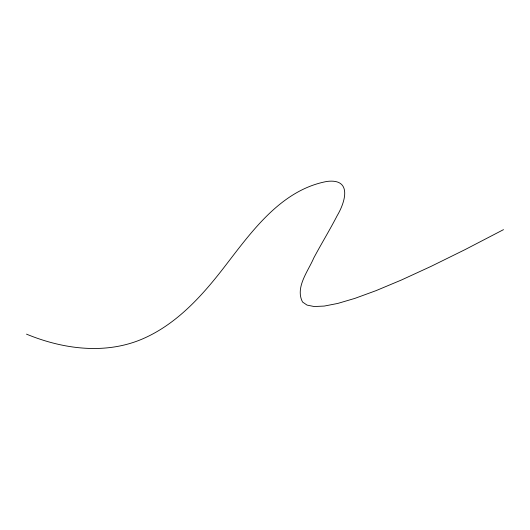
<?xml version="1.0" encoding="UTF-8"?>
<svg xmlns="http://www.w3.org/2000/svg" width="530" height="530" viewBox="0 0 530 530"><rect width="100%" height="100%" fill="white"/><g stroke="black" fill="none" stroke-linecap="round" stroke-linejoin="round"><path stroke-width="0.79" d="M503.5 229.649L465.042 249.63L430.996 266.404L401.356 280.039L376.055 290.639L354.928 298.37L337.756 303.438L324.267 306.068L314.144 306.532L307.036 305.094L302.564 302.04C294.885 287.545 308.202 271.121 313.747 258.031C321.352 243.76 329.806 229.954 337.212 215.584C345.441 201.731 352.324 178.226 326.897 181.445C280.993 190.031 251.584 231.703 224.872 266.332C202.347 295.621 176.556 324.473 141.841 339.22C104.834 354.822 62.719 349.111 26.5 334.139"/></g></svg>
